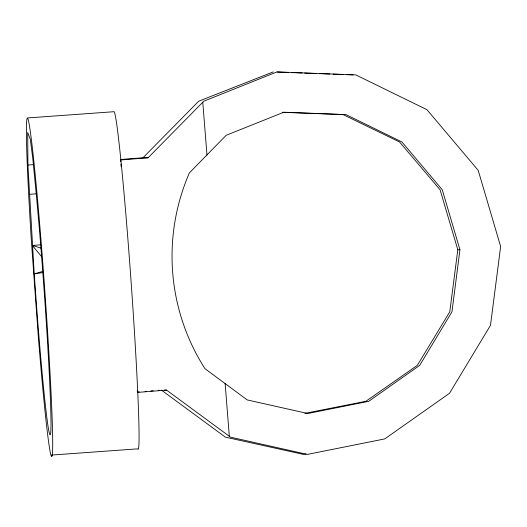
<?xml version="1.0" encoding="UTF-8"?>
<svg xmlns="http://www.w3.org/2000/svg" width="527" height="527" viewBox="0 0 527 527"><rect width="100%" height="100%" fill="white"/><g stroke="black" fill="none" stroke-linecap="round" stroke-linejoin="round"><path stroke-width="0.79" d="M459.939 249.758L451.962 311.813L419.703 365.363L368.735 401.304L307.781 413.517L247.229 399.927L204.99 368.696A208.488 208.442 -90 0 1 189.424 172.843L226.195 135.287L283.829 112.225L345.943 114.59L401.949 141.98L442.258 189.746L459.939 249.758L457.811 249.758L440.071 189.746L399.558 141.98L343.07 114.59L282.577 112.31M457.811 249.758L449.775 311.813L417.312 365.363L365.863 401.304L304.896 413.359M120.749 161.605L120.63 159.964L148.087 157.784L203.811 101.191L276.945 71.909L355.817 74.906L426.962 109.688L478.187 170.326L500.65 246.517L490.499 325.304L449.505 393.287L384.75 438.912L307.346 454.419L230.516 437.166L166.552 390.099L164.352 390.099M120.281 159.516L142.955 157.784L198.705 101.191L273.223 71.909M42.582 271.464L34.222 273.875L36.317 302.801A147.949 4.368 85.9 0 0 50.994 422.134A147.949 4.368 85.9 0 0 35.994 191.485L32.806 158.581L30.335 139.424L27.7 132.455L27.931 165.037L34.222 273.875L42.997 272.584M305.956 453.958L303.624 454.419L225.404 437.166L161.42 390.099M137.699 391.983L139.332 391.851M145.063 391.396L146.697 391.271M150.788 390.942L153.238 390.751M158.146 390.355L159.78 390.23M166.552 390.099L137.389 392.417L137.27 390.777M27.773 117.929L114.24 111.691A169.641 5.006 85.9 0 1 132.007 294.764A169.641 5.006 85.9 0 1 137.685 448.852L51.218 455.091M27.931 165.037L33.675 164.622M29.426 194.325L36.758 193.791M41.752 256.82L32.325 245.437L40.474 244.851M142.955 157.784L148.087 157.784M277.182 72.054L288.276 72.469M291.477 72.594L302.169 72.996M304.632 73.088L316.147 73.516M319.388 73.642L329.856 74.037M333.077 74.155L343.545 74.551M346.72 74.669L353.077 74.906M32.325 245.437L41.725 248.329M202.776 102.251L206.973 155.024M225.134 383.511L229.324 436.284M120.927 164.055L121.098 166.512M38.392 337.642L31.277 239.416A169.641 5.006 85.9 0 1 32.364 147.764A169.641 5.006 85.9 0 1 52.292 422.812A169.641 5.006 85.9 0 1 38.392 337.642"/></g></svg>
